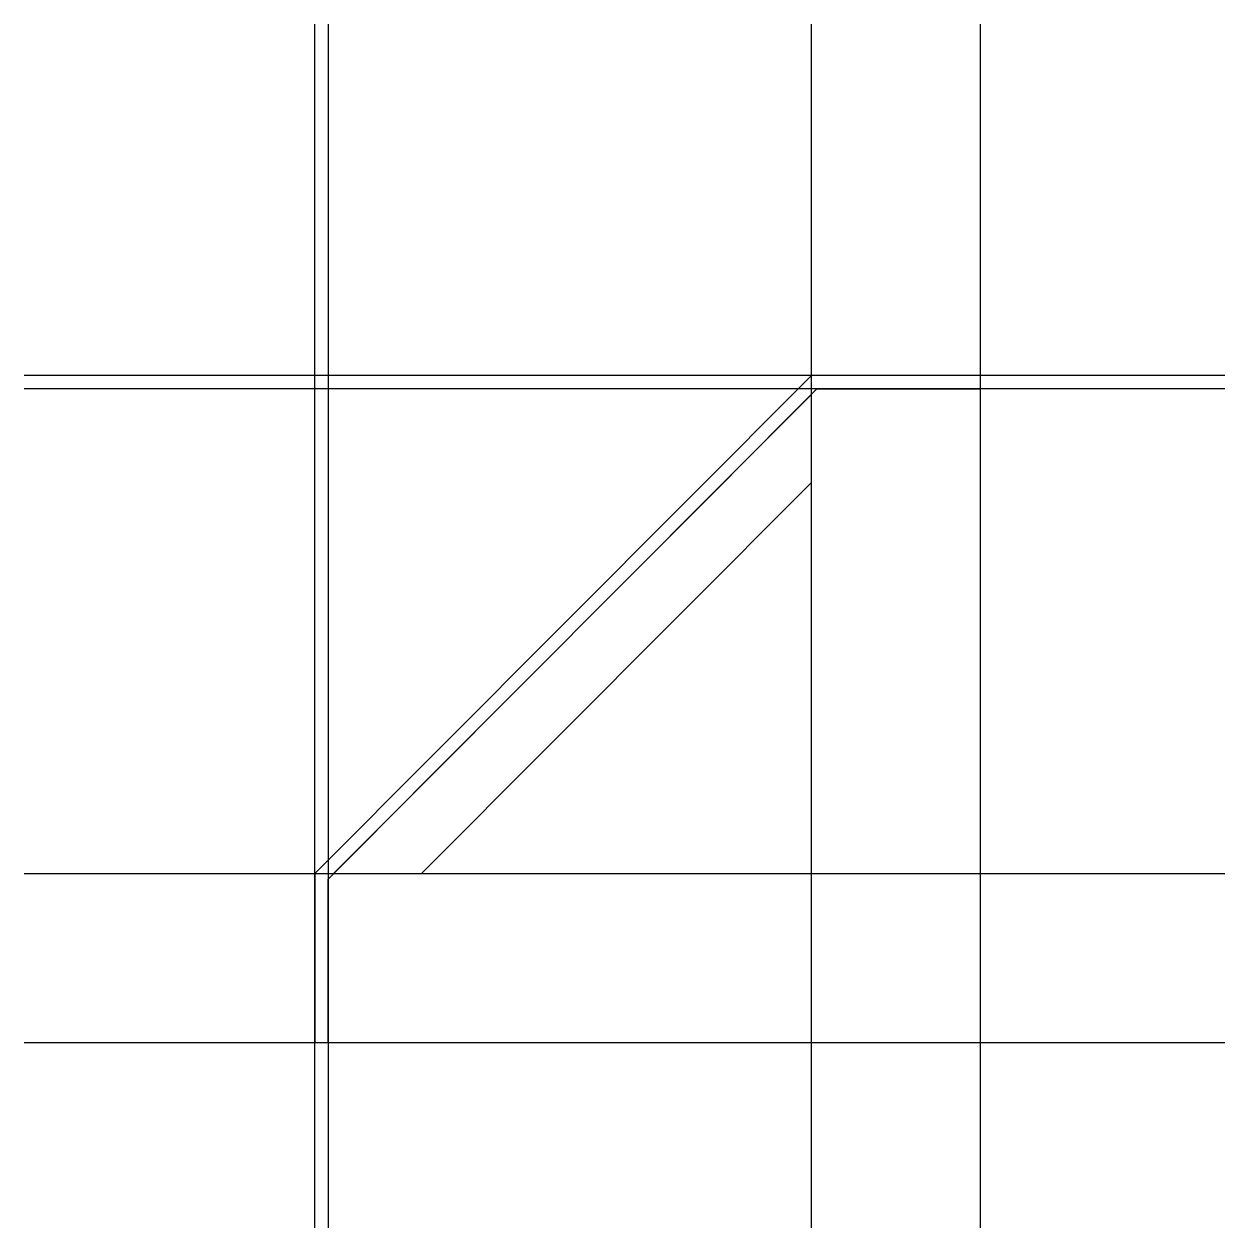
# Model space of a CAD drawing. Extents: x -65 to 205, y -42 to 229.
import ezdxf

# ---------------------------------------------------------------- set-up
doc = ezdxf.new("R2010")
doc.units = 0
doc.layers.get('0').update_dxf_attribs({"linetype": 'CONTINUOUS'})

msp = doc.modelspace()

# ---------------------------------------------------------------- linework, layer by layer
at = {"linetype": 'CONTINUOUS'}
for p, q in [((0, -41.68), (0, 229.06)), ((3, 229.06), (3, -41.68)), ((111.72, -41.68), (111.72, 229.06)), ((149.72, -41.68), (149.72, 229.06)), ((204.72, 150), (-65.37, 150)), ((111.72, 150), (0, 38)), ((149.72, 150), (111.72, 150)), ((149.72, 147), (149.72, 150)), ((204.72, 147), (-65.37, 147)), ((3, 36.76), (112.96, 147)), ((112.96, 147), (149.72, 147)), ((111.72, 145.75), (4.24, 38)), ((111.72, 125.93), (111.72, 145.75)), ((24.01, 38), (111.72, 125.93)), ((-65.37, 38), (204.72, 38)), ((0, 38), (0, 0)), ((4.24, 38), (24.01, 38)), ((3, 0), (3, 36.76)), ((-65.37, 0), (204.72, 0)), ((0, 0), (3, 0))]:
    msp.add_line(p, q, dxfattribs=at)

doc.saveas('drawing.dxf')
